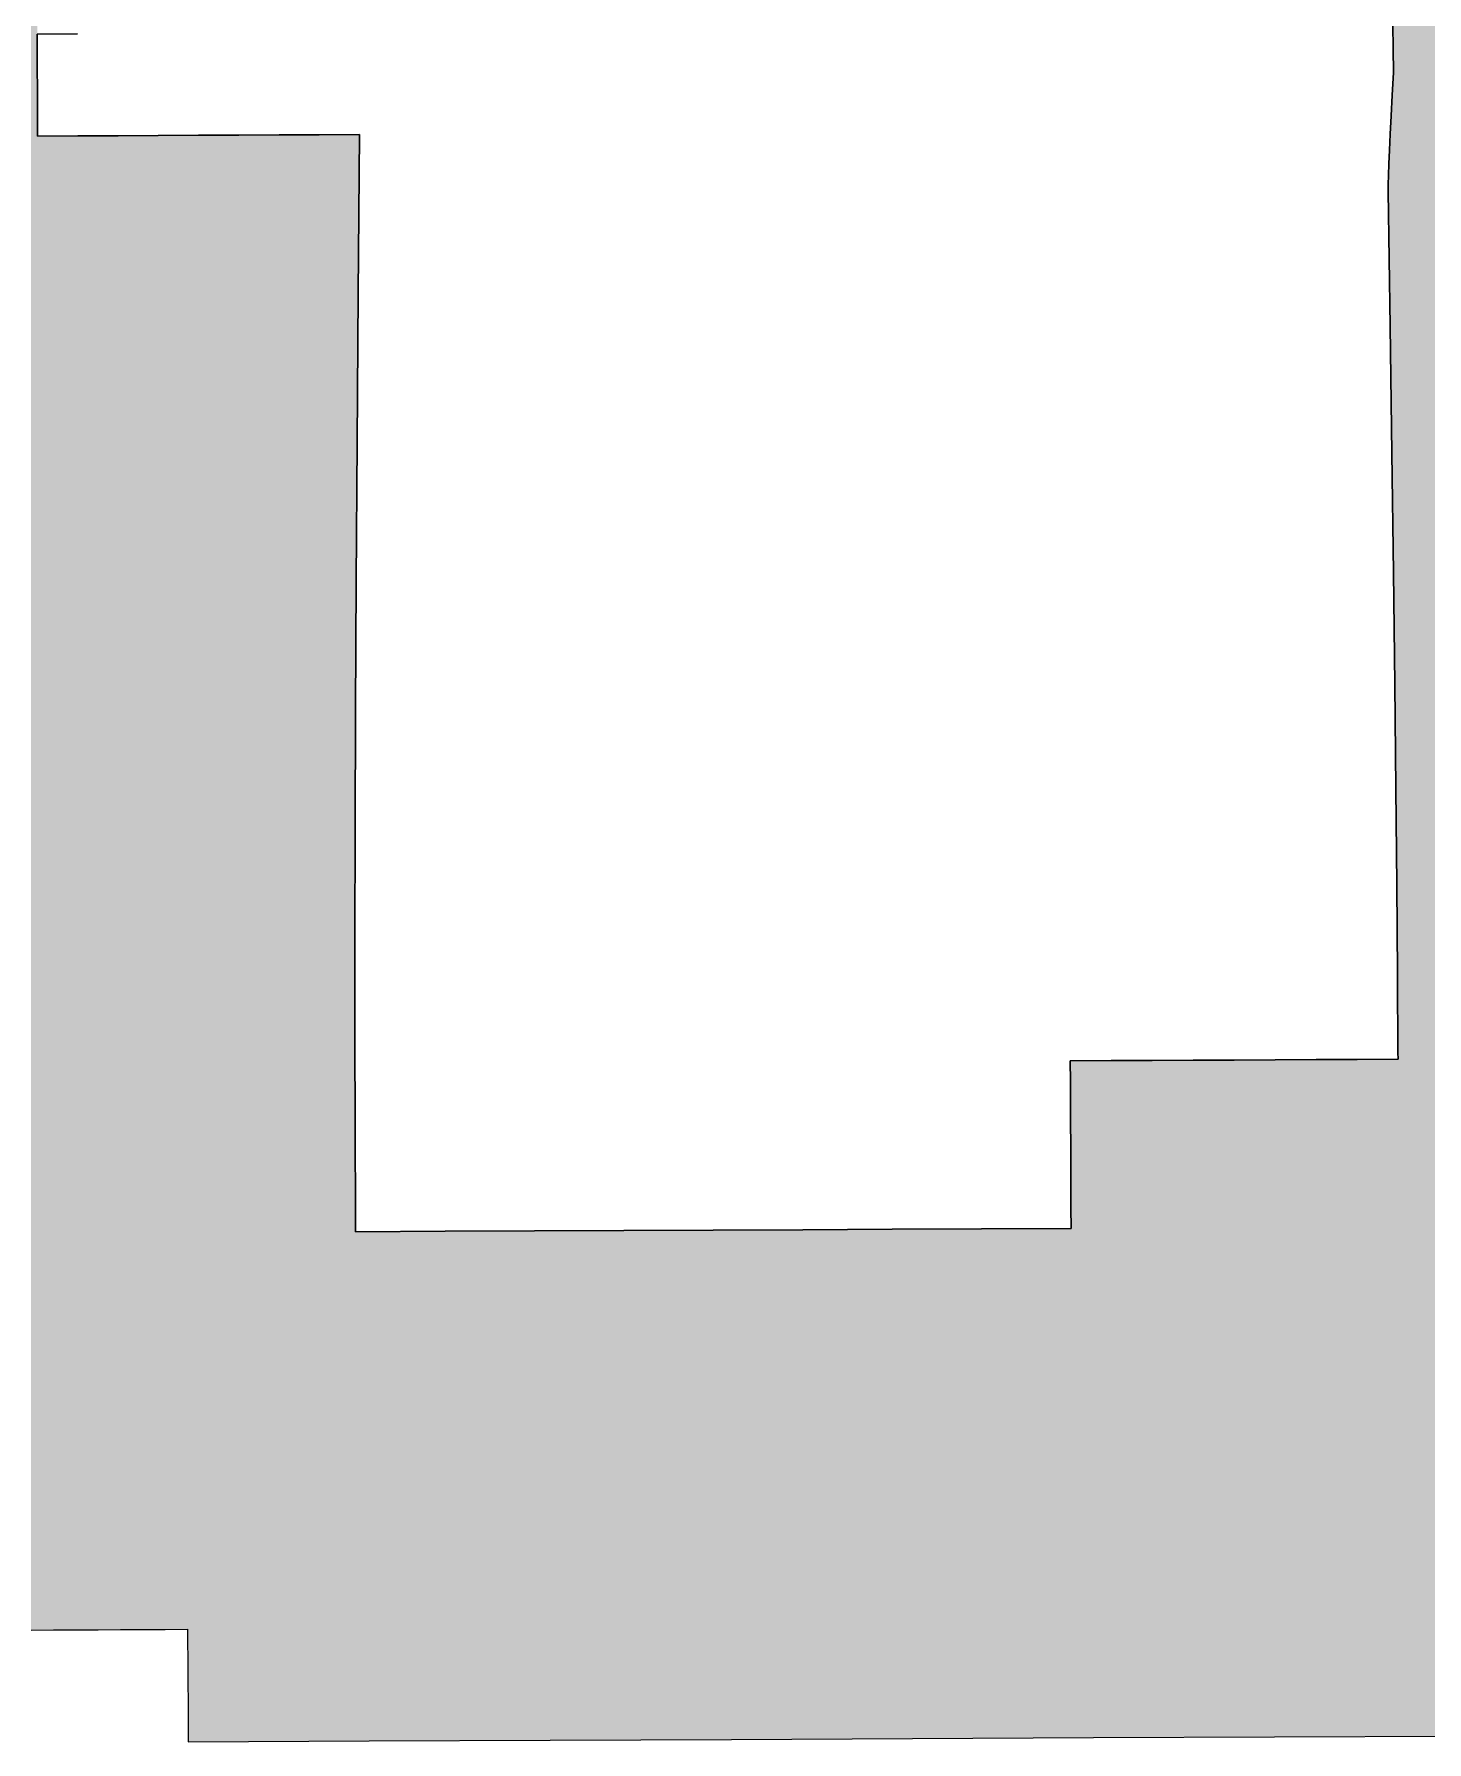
# Model space of a CAD drawing. Extents: x 4.5 to 35.8, y -15.7 to -10.4.
# Drawn here: x 25.971 to 28.367, y -15.651 to -12.713 of the extents above; entities that cross this region are included whole.
import ezdxf

# ---------------------------------------------------------------- set-up
doc = ezdxf.new("R2010")
doc.units = 0
doc.layers.add('LAYER_1', color=7, linetype='CONTINUOUS')

# ---------------------------------------------------------------- blocks, each defined once
blk = doc.blocks.new('*U6')
at = {"layer": 'LAYER_1', "color": 7}
for points in [[(28.308, -12.6332), (28.308, -10.4926), (28.3101, -12.7751)], [(28.3101, -12.7751), (28.308, -10.4926), (28.3101, -10.493)], [(28.3101, -12.7751), (28.3101, -10.493), (28.3102, -12.7793)], [(28.3102, -12.7793), (28.3101, -10.493), (28.3102, -10.493)], [(28.3102, -13.6449), (28.3102, -10.493), (28.3125, -13.8318)], [(28.3125, -13.8318), (28.3102, -10.493), (28.3125, -10.4935)], [(28.3125, -13.8318), (28.3125, -10.4935), (28.3144, -14.011)], [(28.3144, -14.011), (28.3125, -10.4935), (28.3144, -10.4939)], [(28.3144, -14.011), (28.3144, -10.4939), (28.3159, -14.177)], [(28.3159, -14.177), (28.3144, -10.4939), (28.3159, -10.4941)], [(28.3159, -14.177), (28.3159, -10.4941), (28.3171, -14.3299)], [(28.3171, -14.3299), (28.3159, -10.4941), (28.3171, -10.4944)], [(28.3171, -14.3299), (28.3171, -10.4944), (28.3178, -14.4698)], [(28.3178, -14.4698), (28.3171, -10.4944), (28.3178, -10.4945)], [(28.3178, -14.4698), (28.3178, -10.4945), (28.3178, -14.4707)], [(28.3178, -14.4707), (28.3178, -10.4945), (28.3178, -10.4945)], [(28.3178, -14.4707), (28.3178, -10.4945), (28.3179, -14.4716)], [(28.3179, -14.4716), (28.3178, -10.4945), (28.3179, -10.4945)], [(28.3179, -14.4716), (28.3179, -10.4945), (28.318, -14.4725)], [(28.318, -14.4725), (28.3179, -10.4945), (28.318, -10.4945)], [(28.318, -14.4725), (28.318, -10.4945), (28.318, -14.4734)], [(28.318, -14.4734), (28.318, -10.4945), (28.318, -10.4945)], [(28.318, -14.4734), (28.318, -10.4945), (28.318, -14.4744)], [(28.318, -14.4744), (28.318, -10.4945), (28.318, -10.4946)], [(28.318, -14.4744), (28.318, -10.4946), (28.3181, -14.4753)], [(28.3181, -14.4753), (28.318, -10.4946), (28.3181, -10.4946)], [(28.3181, -14.4753), (28.3181, -10.4946), (28.3181, -14.4762)], [(28.3181, -14.4762), (28.3181, -10.4946), (28.3181, -10.4946)], [(28.3181, -14.4762), (28.3181, -10.4946), (28.3182, -14.4771)], [(28.3182, -14.4771), (28.3181, -10.4946), (28.3182, -10.4946)], [(28.3182, -15.6419), (28.3182, -10.4946), (28.4168, -15.6414)], [(28.4168, -15.6414), (28.3182, -10.4946), (28.4168, -10.5137)], [(25.9766, -15.459), (25.9662, -10.6662), (25.9766, -10.6619)], [(25.9766, -12.7133), (25.9766, -10.6619), (25.9767, -12.7133)], [(25.9662, -15.459), (25.9662, -10.6662), (25.9766, -15.459)], [(25.9766, -15.459), (25.9766, -12.7133), (25.9767, -15.459)], [(25.9767, -15.459), (25.9766, -12.7133), (25.9767, -12.7352)], [(25.9767, -15.459), (25.9767, -12.7352), (25.9768, -15.459)], [(25.9768, -15.459), (25.9767, -12.7352), (25.9768, -12.7571)], [(25.9768, -15.459), (25.9768, -12.7571), (25.9768, -15.459)], [(25.9768, -15.459), (25.9768, -12.7571), (25.9768, -12.779)], [(25.9768, -15.459), (25.9768, -12.779), (25.9769, -15.459)], [(25.9769, -15.459), (25.9768, -12.779), (25.9769, -12.801)], [(28.3101, -13.6396), (28.308, -12.8185), (28.3101, -12.7804)], [(28.3102, -13.6449), (28.3101, -12.7804), (28.3102, -12.7793)], [(28.3101, -13.6396), (28.3101, -12.7804), (28.3102, -13.6449)], [(25.9769, -15.459), (25.9769, -12.801), (25.977, -15.459)], [(25.977, -15.459), (25.9769, -12.801), (25.977, -12.8229)], [(25.977, -15.459), (25.977, -12.8229), (25.9771, -15.459)], [(25.9771, -15.459), (25.977, -12.8229), (25.9771, -12.8448)], [(28.3074, -13.4341), (28.3064, -12.847), (28.3074, -12.8281)], [(28.308, -13.4736), (28.3074, -12.8281), (28.308, -12.8185)], [(28.3074, -13.4341), (28.3074, -12.8281), (28.308, -13.4736)], [(28.308, -13.4736), (28.308, -12.8185), (28.3101, -13.6396)], [(25.9771, -15.459), (25.9771, -12.8448), (25.9772, -15.459)], [(25.9772, -15.459), (25.9771, -12.8448), (25.9772, -12.8667)], [(25.9772, -15.459), (25.9772, -12.8667), (25.9772, -15.459)], [(25.9772, -15.459), (25.9772, -12.8667), (25.9772, -12.8886)], [(28.3061, -13.3363), (28.3045, -12.8852), (28.3061, -12.8538)], [(28.3064, -13.3623), (28.3061, -12.8538), (28.3064, -12.847)], [(28.3061, -13.3363), (28.3061, -12.8538), (28.3064, -13.3623)], [(28.3064, -13.3623), (28.3064, -12.847), (28.3074, -13.4341)], [(26.0047, -15.4588), (25.9772, -12.8886), (26.0047, -12.8885)], [(25.9772, -15.459), (25.9772, -12.8886), (26.0047, -15.4588)], [(26.0431, -15.4586), (26.0047, -12.8885), (26.0431, -12.8883)], [(26.0047, -15.4588), (26.0047, -12.8885), (26.0431, -15.4586)], [(26.0431, -15.4586), (26.0431, -12.8883), (26.0458, -15.4586)], [(26.0458, -15.4586), (26.0431, -12.8883), (26.0458, -12.8883)], [(26.0458, -15.4586), (26.0458, -12.8883), (26.0465, -15.4586)], [(26.0465, -15.4586), (26.0458, -12.8883), (26.0465, -12.8883)], [(26.0816, -15.4585), (26.0465, -12.8883), (26.0816, -12.8881)], [(26.0465, -15.4586), (26.0465, -12.8883), (26.0816, -15.4585)], [(26.1151, -15.4583), (26.0816, -12.8881), (26.1151, -12.888)], [(26.0816, -15.4585), (26.0816, -12.8881), (26.1151, -15.4583)], [(26.1151, -15.4583), (26.1151, -12.888), (26.1158, -15.4583)], [(26.1158, -15.4583), (26.1151, -12.888), (26.1158, -12.888)], [(26.1158, -15.4583), (26.1158, -12.888), (26.12, -15.4583)], [(26.12, -15.4583), (26.1158, -12.888), (26.12, -12.888)], [(26.1305, -15.4582), (26.12, -12.888), (26.1305, -12.8879)], [(26.12, -15.4583), (26.12, -12.888), (26.1305, -15.4582)], [(26.1585, -15.4581), (26.1305, -12.8879), (26.1585, -12.8878)], [(26.1305, -15.4582), (26.1305, -12.8879), (26.1585, -15.4581)], [(26.1843, -15.458), (26.1585, -12.8878), (26.1843, -12.8877)], [(26.1585, -15.4581), (26.1585, -12.8878), (26.1843, -15.458)], [(26.1843, -15.458), (26.1843, -12.8877), (26.185, -15.458)], [(26.185, -15.458), (26.1843, -12.8877), (26.185, -12.8877)], [(26.1969, -15.4579), (26.185, -12.8877), (26.1969, -12.8876)], [(26.185, -15.458), (26.185, -12.8877), (26.1969, -15.4579)], [(26.2354, -15.4578), (26.1969, -12.8876), (26.2354, -12.8874)], [(26.1969, -15.4579), (26.1969, -12.8876), (26.2354, -15.4578)], [(26.2354, -15.4578), (26.2354, -12.8874), (26.2355, -15.482)], [(26.2355, -15.482), (26.2354, -12.8874), (26.2355, -12.8874)], [(26.2355, -15.482), (26.2355, -12.8874), (26.2357, -15.5062)], [(26.2357, -15.5062), (26.2355, -12.8874), (26.2357, -12.8874)], [(26.2357, -15.5062), (26.2357, -12.8874), (26.2358, -15.5304)], [(26.2358, -15.5304), (26.2357, -12.8874), (26.2358, -12.8874)], [(26.2358, -15.5304), (26.2358, -12.8874), (26.2359, -15.5546)], [(26.2359, -15.5546), (26.2358, -12.8874), (26.2359, -12.8874)], [(26.2359, -15.5546), (26.2359, -12.8874), (26.2361, -15.5788)], [(26.2361, -15.5788), (26.2359, -12.8874), (26.2361, -12.8874)], [(26.2361, -15.5788), (26.2361, -12.8874), (26.2362, -15.603)], [(26.2362, -15.603), (26.2361, -12.8874), (26.2362, -12.8874)], [(26.2362, -15.603), (26.2362, -12.8874), (26.2363, -15.6272)], [(26.2363, -15.6272), (26.2362, -12.8874), (26.2363, -12.8874)], [(26.2363, -15.6272), (26.2363, -12.8874), (26.2365, -15.6514)], [(26.2365, -15.6514), (26.2363, -12.8874), (26.2365, -12.8874)], [(26.2536, -15.6513), (26.2365, -12.8874), (26.2536, -12.8873)], [(26.2365, -15.6514), (26.2365, -12.8874), (26.2536, -15.6513)], [(26.2536, -15.6513), (26.2536, -12.8873), (26.2543, -15.6513)], [(26.2543, -15.6513), (26.2536, -12.8873), (26.2543, -12.8873)], [(26.3229, -15.651), (26.2543, -12.8873), (26.3229, -12.887)], [(26.2543, -15.6513), (26.2543, -12.8873), (26.3229, -15.651)], [(26.3229, -15.651), (26.3229, -12.887), (26.3235, -15.651)], [(26.3235, -15.651), (26.3229, -12.887), (26.3235, -12.887)], [(26.3435, -15.6509), (26.3235, -12.887), (26.3435, -12.8869)], [(26.3235, -15.651), (26.3235, -12.887), (26.3435, -15.6509)], [(26.3921, -15.6507), (26.3435, -12.8869), (26.3921, -12.8867)], [(26.3435, -15.6509), (26.3435, -12.8869), (26.3921, -15.6507)], [(26.3921, -15.6507), (26.3921, -12.8867), (26.3927, -15.6507)], [(26.3927, -15.6507), (26.3921, -12.8867), (26.3927, -12.8867)], [(26.4613, -15.6504), (26.3927, -12.8867), (26.4613, -12.8864)], [(26.3927, -15.6507), (26.3927, -12.8867), (26.4613, -15.6504)], [(26.4613, -15.6504), (26.4613, -12.8864), (26.462, -15.6503)], [(26.462, -15.6503), (26.4613, -12.8864), (26.462, -12.8864)], [(26.5232, -15.6501), (26.462, -12.8864), (26.5232, -12.8861)], [(26.462, -15.6503), (26.462, -12.8864), (26.5232, -15.6501)], [(26.5232, -14.2683), (26.5232, -12.8861), (26.5233, -14.2449)], [(26.5233, -14.2449), (26.5232, -12.8861), (26.5233, -12.8861)], [(26.5233, -14.2449), (26.5233, -12.8861), (26.5236, -14.081)], [(26.5236, -14.081), (26.5233, -12.8861), (26.5236, -12.8861)], [(26.5236, -14.081), (26.5236, -12.8861), (26.5237, -14.0509)], [(26.5237, -14.0509), (26.5236, -12.8861), (26.5237, -12.8861)], [(26.5237, -14.0509), (26.5237, -12.8861), (26.5238, -14.0208)], [(26.5238, -14.0208), (26.5237, -12.8861), (26.5238, -12.8861)], [(26.5238, -14.0208), (26.5238, -12.8861), (26.5239, -13.9968)], [(26.5239, -13.9968), (26.5238, -12.8861), (26.5239, -12.8861)], [(26.5239, -13.9968), (26.5239, -12.8861), (26.5239, -13.9727)], [(26.5239, -13.9727), (26.5239, -12.8861), (26.5239, -12.8861)], [(26.5239, -13.9727), (26.5239, -12.8861), (26.524, -13.9426)], [(26.524, -13.9426), (26.5239, -12.8861), (26.524, -12.8861)], [(26.524, -13.9426), (26.524, -12.8861), (26.5241, -13.9186)], [(26.5241, -13.9186), (26.524, -12.8861), (26.5241, -12.8861)], [(26.5241, -13.9186), (26.5241, -12.8861), (26.5242, -13.8885)], [(26.5242, -13.8885), (26.5241, -12.8861), (26.5242, -12.8861)], [(26.5242, -13.8885), (26.5242, -12.8861), (26.5243, -13.8765)], [(26.5243, -13.8765), (26.5242, -12.8861), (26.5243, -12.8861)], [(26.5243, -13.8765), (26.5243, -12.8861), (26.5243, -13.8679)], [(26.5243, -13.8679), (26.5243, -12.8861), (26.5243, -12.8861)], [(26.5243, -13.8679), (26.5243, -12.8861), (26.5244, -13.8509)], [(26.5244, -13.8509), (26.5243, -12.8861), (26.5244, -12.8861)], [(26.5244, -13.8509), (26.5244, -12.8861), (26.5254, -13.6547)], [(26.5254, -13.6547), (26.5244, -12.8861), (26.5254, -12.8861)], [(26.5254, -13.6547), (26.5254, -12.8861), (26.527, -13.4157)], [(26.527, -13.4157), (26.5254, -12.8861), (26.527, -12.8861)], [(26.5282, -13.2449), (26.527, -12.8861), (26.5282, -12.886)], [(26.527, -13.4157), (26.527, -12.8861), (26.5282, -13.2449)], [(26.5282, -13.2449), (26.5282, -12.886), (26.5285, -13.2107)], [(26.5285, -13.2107), (26.5282, -12.886), (26.5285, -12.886)], [(26.5285, -13.2107), (26.5285, -12.886), (26.5288, -13.1765)], [(26.5288, -13.1765), (26.5285, -12.886), (26.5288, -12.886)], [(26.5288, -13.1765), (26.5288, -12.886), (26.5289, -13.1595)], [(26.5289, -13.1595), (26.5288, -12.886), (26.5289, -12.886)], [(26.5289, -13.1595), (26.5289, -12.886), (26.529, -13.1446)], [(26.529, -13.1446), (26.5289, -12.886), (26.529, -12.886)], [(26.529, -13.1446), (26.529, -12.886), (26.5293, -13.1147)], [(26.5293, -13.1147), (26.529, -12.886), (26.5293, -12.886)], [(26.5293, -13.1147), (26.5293, -12.886), (26.5295, -13.0874)], [(26.5295, -13.0874), (26.5293, -12.886), (26.5295, -12.886)], [(26.5295, -13.0874), (26.5295, -12.886), (26.5295, -13.0849)], [(26.5295, -13.0849), (26.5295, -12.886), (26.5295, -12.886)], [(26.5295, -13.0849), (26.5295, -12.886), (26.5297, -13.0625)], [(26.5297, -13.0625), (26.5295, -12.886), (26.5297, -12.886)], [(26.5297, -13.0625), (26.5297, -12.886), (26.5298, -13.0526)], [(26.5298, -13.0526), (26.5297, -12.886), (26.5298, -12.886)], [(26.5298, -13.0526), (26.5298, -12.886), (26.5301, -13.0228)], [(26.5301, -13.0228), (26.5298, -12.886), (26.5301, -12.886)], [(26.5301, -13.0228), (26.5301, -12.886), (26.5303, -12.9929)], [(26.5303, -12.9929), (26.5301, -12.886), (26.5303, -12.886)], [(26.5303, -12.9929), (26.5303, -12.886), (26.5306, -12.9631)], [(26.5306, -12.9631), (26.5303, -12.886), (26.5306, -12.886)], [(26.5306, -12.9631), (26.5306, -12.886), (26.5308, -12.9407)], [(26.5308, -12.9407), (26.5306, -12.886), (26.5308, -12.886)], [(26.5308, -12.9407), (26.5308, -12.886), (26.531, -12.9183)], [(26.531, -12.9183), (26.5308, -12.886), (26.531, -12.886)], [(26.531, -12.9183), (26.531, -12.886), (26.5313, -12.886)], [(28.3044, -13.2156), (28.3032, -12.9127), (28.3044, -12.8875)], [(28.3045, -13.2232), (28.3044, -12.8875), (28.3045, -12.8852)], [(28.3044, -13.2156), (28.3044, -12.8875), (28.3045, -13.2232)], [(28.3045, -13.2232), (28.3045, -12.8852), (28.3061, -13.3363)], [(28.3032, -13.1359), (28.3022, -12.9363), (28.3032, -12.9127)], [(28.3032, -13.1359), (28.3032, -12.9127), (28.3044, -13.2156)], [(28.3015, -13.0229), (28.3011, -12.9719), (28.3015, -12.956)], [(28.3022, -13.0693), (28.3015, -12.956), (28.3022, -12.9363)], [(28.3015, -13.0229), (28.3015, -12.956), (28.3022, -13.0693)], [(28.3022, -13.0693), (28.3022, -12.9363), (28.3032, -13.1359)], [(28.3011, -12.994), (28.3009, -12.9838), (28.3011, -12.9719)], [(28.3011, -12.994), (28.3011, -12.9719), (28.3015, -13.0229)], [(26.5232, -15.6501), (26.5232, -14.2683), (26.5233, -15.6501)], [(26.5233, -15.6501), (26.5232, -14.2683), (26.5233, -14.4384)], [(26.5233, -15.6501), (26.5233, -14.4384), (26.5236, -15.6501)], [(26.5236, -15.6501), (26.5233, -14.4384), (26.5236, -14.5511)], [(27.7542, -14.5157), (27.7541, -14.4796), (27.7542, -14.4796)], [(27.7542, -14.5157), (27.7542, -14.4796), (27.7544, -14.5517)], [(27.7544, -14.5517), (27.7542, -14.4796), (27.7544, -14.4796)], [(27.7544, -14.5517), (27.7544, -14.4796), (27.7546, -14.5878)], [(27.7546, -14.5878), (27.7544, -14.4796), (27.7546, -14.4796)], [(27.7546, -14.5878), (27.7546, -14.4796), (27.7547, -14.6239)], [(27.7547, -14.6239), (27.7546, -14.4796), (27.7547, -14.4796)], [(27.7547, -14.6239), (27.7547, -14.4796), (27.7548, -14.66)], [(27.7548, -14.66), (27.7547, -14.4796), (27.7548, -14.4796)], [(27.7548, -14.66), (27.7548, -14.4796), (27.755, -14.696)], [(27.755, -14.696), (27.7548, -14.4796), (27.755, -14.4796)], [(27.755, -14.696), (27.755, -14.4796), (27.7551, -14.7321)], [(27.7551, -14.7321), (27.755, -14.4796), (27.7551, -14.4796)], [(27.7551, -14.7321), (27.7551, -14.4796), (27.7553, -14.7682)], [(27.7553, -14.7682), (27.7551, -14.4796), (27.7553, -14.4796)], [(27.7939, -15.6442), (27.7553, -14.4796), (27.7939, -14.4794)], [(27.7553, -15.6444), (27.7553, -14.4796), (27.7939, -15.6442)], [(27.7939, -15.6442), (27.7939, -14.4794), (27.7951, -15.6442)], [(27.7951, -15.6442), (27.7939, -14.4794), (27.7951, -14.4794)], [(27.7951, -15.6442), (27.7951, -14.4794), (27.8021, -15.6442)], [(27.8021, -15.6442), (27.7951, -14.4794), (27.8021, -14.4794)], [(27.8246, -15.6441), (27.8021, -14.4794), (27.8246, -14.4793)], [(27.8021, -15.6442), (27.8021, -14.4794), (27.8246, -15.6441)], [(27.8869, -15.6438), (27.8246, -14.4793), (27.8869, -14.479)], [(27.8246, -15.6441), (27.8246, -14.4793), (27.8869, -15.6438)], [(27.8869, -15.6438), (27.8869, -14.479), (27.8951, -15.6438)], [(27.8951, -15.6438), (27.8869, -14.479), (27.8951, -14.479)], [(27.9626, -15.6435), (27.8951, -14.479), (27.9626, -14.4787)], [(27.8951, -15.6438), (27.8951, -14.479), (27.9626, -15.6435)], [(27.9626, -15.6435), (27.9626, -14.4787), (27.9656, -15.6435)], [(27.9656, -15.6435), (27.9626, -14.4787), (27.9656, -14.4787)], [(28.0291, -15.6432), (27.9656, -14.4787), (28.0291, -14.4784)], [(27.9656, -15.6435), (27.9656, -14.4787), (28.0291, -15.6432)], [(28.0291, -15.6432), (28.0291, -14.4784), (28.0361, -15.6431)], [(28.0361, -15.6431), (28.0291, -14.4784), (28.0361, -14.4784)], [(28.0867, -15.6429), (28.0361, -14.4784), (28.0867, -14.4781)], [(28.0361, -15.6431), (28.0361, -14.4784), (28.0867, -15.6429)], [(28.1053, -15.6428), (28.0867, -14.4781), (28.1053, -14.478)], [(28.0867, -15.6429), (28.0867, -14.4781), (28.1053, -15.6428)], [(28.1053, -15.6428), (28.1053, -14.478), (28.1066, -15.6428)], [(28.1066, -15.6428), (28.1053, -14.478), (28.1066, -14.478)], [(28.1351, -15.6427), (28.1066, -14.478), (28.1351, -14.4779)], [(28.1066, -15.6428), (28.1066, -14.478), (28.1351, -15.6427)], [(28.1351, -15.6427), (28.1351, -14.4779), (28.1395, -15.6427)], [(28.1395, -15.6427), (28.1351, -14.4779), (28.1395, -14.4779)], [(28.1751, -15.6425), (28.1395, -14.4779), (28.1751, -14.4777)], [(28.1395, -15.6427), (28.1395, -14.4779), (28.1751, -15.6425)], [(28.1751, -15.6425), (28.1751, -14.4777), (28.1772, -15.6425)], [(28.1772, -15.6425), (28.1751, -14.4777), (28.1772, -14.4777)], [(28.21, -15.6423), (28.1772, -14.4777), (28.21, -14.4776)], [(28.1772, -15.6425), (28.1772, -14.4777), (28.21, -15.6423)], [(28.2396, -15.6422), (28.21, -14.4776), (28.2396, -14.4774)], [(28.21, -15.6423), (28.21, -14.4776), (28.2396, -15.6422)], [(28.2396, -15.6422), (28.2396, -14.4774), (28.2477, -15.6422)], [(28.2477, -15.6422), (28.2396, -14.4774), (28.2477, -14.4774)], [(28.2641, -15.6421), (28.2477, -14.4774), (28.2641, -14.4773)], [(28.2477, -15.6422), (28.2477, -14.4774), (28.2641, -15.6421)], [(28.2834, -15.642), (28.2641, -14.4773), (28.2834, -14.4772)], [(28.2641, -15.6421), (28.2641, -14.4773), (28.2834, -15.642)], [(28.2834, -15.642), (28.2834, -14.4772), (28.2975, -15.6419)], [(28.2975, -15.6419), (28.2834, -14.4772), (28.2975, -14.4772)], [(28.2975, -15.6419), (28.2975, -14.4772), (28.3009, -15.6419)], [(28.3009, -15.6419), (28.2975, -14.4772), (28.3009, -14.4772)], [(28.3009, -15.6419), (28.3009, -14.4772), (28.3011, -15.6419)], [(28.3011, -15.6419), (28.3009, -14.4772), (28.3011, -14.4772)], [(28.3011, -15.6419), (28.3011, -14.4772), (28.3015, -15.6419)], [(28.3015, -15.6419), (28.3011, -14.4772), (28.3015, -14.4772)], [(28.3015, -15.6419), (28.3015, -14.4772), (28.3022, -15.6419)], [(28.3022, -15.6419), (28.3015, -14.4772), (28.3022, -14.4772)], [(28.3022, -15.6419), (28.3022, -14.4772), (28.3032, -15.6419)], [(28.3032, -15.6419), (28.3022, -14.4772), (28.3032, -14.4772)], [(28.3032, -15.6419), (28.3032, -14.4772), (28.3044, -15.6419)], [(28.3044, -15.6419), (28.3032, -14.4772), (28.3044, -14.4772)], [(28.3044, -15.6419), (28.3044, -14.4772), (28.3045, -15.6419)], [(28.3045, -15.6419), (28.3044, -14.4772), (28.3045, -14.4772)], [(28.3061, -15.6419), (28.3045, -14.4772), (28.3061, -14.4771)], [(28.3045, -15.6419), (28.3045, -14.4772), (28.3061, -15.6419)], [(28.3061, -15.6419), (28.3061, -14.4771), (28.3064, -15.6419)], [(28.3064, -15.6419), (28.3061, -14.4771), (28.3064, -14.4771)], [(28.3064, -15.6419), (28.3064, -14.4771), (28.3074, -15.6419)], [(28.3074, -15.6419), (28.3064, -14.4771), (28.3074, -14.4771)], [(28.3074, -15.6419), (28.3074, -14.4771), (28.308, -15.6419)], [(28.308, -15.6419), (28.3074, -14.4771), (28.308, -14.4771)], [(28.308, -15.6419), (28.308, -14.4771), (28.3101, -15.6419)], [(28.3101, -15.6419), (28.308, -14.4771), (28.3101, -14.4771)], [(28.3101, -15.6419), (28.3101, -14.4771), (28.3102, -15.6419)], [(28.3102, -15.6419), (28.3101, -14.4771), (28.3102, -14.4771)], [(28.3102, -15.6419), (28.3102, -14.4771), (28.3125, -15.6419)], [(28.3125, -15.6419), (28.3102, -14.4771), (28.3125, -14.4771)], [(28.3125, -15.6419), (28.3125, -14.4771), (28.3144, -15.6419)], [(28.3144, -15.6419), (28.3125, -14.4771), (28.3144, -14.4771)], [(28.3144, -15.6419), (28.3144, -14.4771), (28.3159, -15.6419)], [(28.3159, -15.6419), (28.3144, -14.4771), (28.3159, -14.4771)], [(28.3159, -15.6419), (28.3159, -14.4771), (28.3171, -15.6419)], [(28.3171, -15.6419), (28.3159, -14.4771), (28.3171, -14.4771)], [(28.3171, -15.6419), (28.3171, -14.4771), (28.3178, -15.6419)], [(28.3178, -15.6419), (28.3171, -14.4771), (28.3178, -14.4771)], [(28.3178, -15.6419), (28.3178, -14.4771), (28.3178, -15.6419)], [(28.3178, -15.6419), (28.3178, -14.4771), (28.3178, -14.4771)], [(28.3178, -15.6419), (28.3178, -14.4771), (28.3179, -15.6419)], [(28.3179, -15.6419), (28.3178, -14.4771), (28.3179, -14.4771)], [(28.3179, -15.6419), (28.3179, -14.4771), (28.318, -15.6419)], [(28.318, -15.6419), (28.3179, -14.4771), (28.318, -14.4771)], [(28.318, -15.6419), (28.318, -14.4771), (28.318, -15.6419)], [(28.318, -15.6419), (28.318, -14.4771), (28.318, -14.4771)], [(28.318, -15.6419), (28.318, -14.4771), (28.318, -15.6419)], [(28.318, -15.6419), (28.318, -14.4771), (28.318, -14.4771)], [(28.318, -15.6419), (28.318, -14.4771), (28.3181, -15.6419)], [(28.3181, -15.6419), (28.318, -14.4771), (28.3181, -14.4771)], [(28.3181, -15.6419), (28.3181, -14.4771), (28.3181, -15.6419)], [(28.3181, -15.6419), (28.3181, -14.4771), (28.3181, -14.4771)], [(28.3181, -15.6419), (28.3181, -14.4771), (28.3182, -15.6419)], [(28.3182, -15.6419), (28.3181, -14.4771), (28.3182, -14.4771)], [(26.5236, -15.6501), (26.5236, -14.5511), (26.5237, -15.6501)], [(26.5237, -15.6501), (26.5236, -14.5511), (26.5237, -14.5913)], [(26.5237, -15.6501), (26.5237, -14.5913), (26.5238, -15.6501)], [(26.5238, -15.6501), (26.5237, -14.5913), (26.5238, -14.6141)], [(26.5238, -15.6501), (26.5238, -14.6141), (26.5239, -15.6501)], [(26.5239, -15.6501), (26.5238, -14.6141), (26.5239, -14.6369)], [(26.5239, -15.6501), (26.5239, -14.6369), (26.5239, -15.6501)], [(26.5239, -15.6501), (26.5239, -14.6369), (26.5239, -14.6597)], [(26.5239, -15.6501), (26.5239, -14.6597), (26.524, -15.6501)], [(26.524, -15.6501), (26.5239, -14.6597), (26.524, -14.6825)], [(26.524, -15.6501), (26.524, -14.6825), (26.5241, -15.6501)], [(26.5241, -15.6501), (26.524, -14.6825), (26.5241, -14.7053)], [(26.5241, -15.6501), (26.5241, -14.7053), (26.5242, -15.6501)], [(26.5242, -15.6501), (26.5241, -14.7053), (26.5242, -14.7281)], [(26.5242, -15.6501), (26.5242, -14.7281), (26.5243, -15.6501)], [(26.5243, -15.6501), (26.5242, -14.7281), (26.5243, -14.7395)], [(26.5243, -15.6501), (26.5243, -14.7395), (26.5243, -15.6501)], [(26.5243, -15.6501), (26.5243, -14.7395), (26.5243, -14.7509)], [(26.5243, -15.6501), (26.5243, -14.7509), (26.5244, -15.6501)], [(26.5244, -15.6501), (26.5243, -14.7509), (26.5244, -14.7737)], [(26.5244, -15.6501), (26.5244, -14.7737), (26.5254, -15.6501)], [(26.5254, -15.6501), (26.5244, -14.7737), (26.5254, -14.7737)], [(26.5254, -15.6501), (26.5254, -14.7737), (26.527, -15.65)], [(26.527, -15.65), (26.5254, -14.7737), (26.527, -14.7737)], [(26.527, -15.65), (26.527, -14.7737), (26.5282, -15.65)], [(26.5282, -15.65), (26.527, -14.7737), (26.5282, -14.7737)], [(26.5282, -15.65), (26.5282, -14.7737), (26.5285, -15.65)], [(26.5285, -15.65), (26.5282, -14.7737), (26.5285, -14.7737)], [(26.5285, -15.65), (26.5285, -14.7737), (26.5288, -15.65)], [(26.5288, -15.65), (26.5285, -14.7737), (26.5288, -14.7737)], [(26.5288, -15.65), (26.5288, -14.7737), (26.5289, -15.65)], [(26.5289, -15.65), (26.5288, -14.7737), (26.5289, -14.7737)], [(26.5289, -15.65), (26.5289, -14.7737), (26.529, -15.65)], [(26.529, -15.65), (26.5289, -14.7737), (26.529, -14.7737)], [(26.529, -15.65), (26.529, -14.7737), (26.5293, -15.65)], [(26.5293, -15.65), (26.529, -14.7737), (26.5293, -14.7737)], [(26.5293, -15.65), (26.5293, -14.7737), (26.5295, -15.65)], [(26.5295, -15.65), (26.5293, -14.7737), (26.5295, -14.7737)], [(26.5295, -15.65), (26.5295, -14.7737), (26.5295, -15.65)], [(26.5295, -15.65), (26.5295, -14.7737), (26.5295, -14.7737)], [(26.5295, -15.65), (26.5295, -14.7737), (26.5297, -15.65)], [(26.5297, -15.65), (26.5295, -14.7737), (26.5297, -14.7737)], [(26.5297, -15.65), (26.5297, -14.7737), (26.5298, -15.65)], [(26.5298, -15.65), (26.5297, -14.7737), (26.5298, -14.7737)], [(26.5298, -15.65), (26.5298, -14.7737), (26.5301, -15.65)], [(26.5301, -15.65), (26.5298, -14.7737), (26.5301, -14.7737)], [(26.5301, -15.65), (26.5301, -14.7737), (26.5303, -15.65)], [(26.5303, -15.65), (26.5301, -14.7737), (26.5303, -14.7737)], [(26.5303, -15.65), (26.5303, -14.7737), (26.5306, -15.65)], [(26.5306, -15.65), (26.5303, -14.7737), (26.5306, -14.7737)], [(26.5306, -15.65), (26.5306, -14.7737), (26.5308, -15.65)], [(26.5308, -15.65), (26.5306, -14.7737), (26.5308, -14.7737)], [(26.5308, -15.65), (26.5308, -14.7737), (26.531, -15.65)], [(26.531, -15.65), (26.5308, -14.7737), (26.531, -14.7737)], [(26.531, -15.65), (26.531, -14.7737), (26.5313, -15.65)], [(26.5313, -15.65), (26.531, -14.7737), (26.5313, -14.7737)], [(26.5313, -15.65), (26.5313, -14.7737), (26.5321, -15.65)], [(26.5321, -15.65), (26.5313, -14.7737), (26.5321, -14.7737)], [(26.5321, -15.65), (26.5321, -14.7737), (26.5322, -15.65)], [(26.5322, -15.65), (26.5321, -14.7737), (26.5322, -14.7737)], [(26.5333, -15.65), (26.5322, -14.7737), (26.5333, -14.7736)], [(26.5322, -15.65), (26.5322, -14.7737), (26.5333, -15.65)], [(26.5333, -15.65), (26.5333, -14.7736), (26.5335, -15.65)], [(26.5335, -15.65), (26.5333, -14.7736), (26.5335, -14.7736)], [(26.5335, -15.65), (26.5335, -14.7736), (26.5346, -15.65)], [(26.5346, -15.65), (26.5335, -14.7736), (26.5346, -14.7736)], [(26.5346, -15.65), (26.5346, -14.7736), (26.5347, -15.65)], [(26.5347, -15.65), (26.5346, -14.7736), (26.5347, -14.7736)], [(26.5347, -15.65), (26.5347, -14.7736), (26.5359, -15.65)], [(26.5359, -15.65), (26.5347, -14.7736), (26.5359, -14.7736)], [(26.5359, -15.65), (26.5359, -14.7736), (26.5359, -15.65)], [(26.5359, -15.65), (26.5359, -14.7736), (26.5359, -14.7736)], [(26.5359, -15.65), (26.5359, -14.7736), (26.5371, -15.65)], [(26.5371, -15.65), (26.5359, -14.7736), (26.5371, -14.7736)], [(26.5371, -15.65), (26.5371, -14.7736), (26.5372, -15.65)], [(26.5372, -15.65), (26.5371, -14.7736), (26.5372, -14.7736)], [(26.5372, -15.65), (26.5372, -14.7736), (26.5384, -15.65)], [(26.5384, -15.65), (26.5372, -14.7736), (26.5384, -14.7736)], [(26.5384, -15.65), (26.5384, -14.7736), (26.5469, -15.65)], [(26.5469, -15.65), (26.5384, -14.7736), (26.5469, -14.7736)], [(26.5469, -15.65), (26.5469, -14.7736), (26.5479, -15.6499)], [(26.5479, -15.6499), (26.5469, -14.7736), (26.5479, -14.7736)], [(26.5574, -15.6499), (26.5479, -14.7736), (26.5574, -14.7735)], [(26.5479, -15.6499), (26.5479, -14.7736), (26.5574, -15.6499)], [(26.5574, -15.6499), (26.5574, -14.7735), (26.5689, -15.6499)], [(26.5689, -15.6499), (26.5574, -14.7735), (26.5689, -14.7735)], [(26.5786, -15.6498), (26.5689, -14.7735), (26.5786, -14.7734)], [(26.5689, -15.6499), (26.5689, -14.7735), (26.5786, -15.6498)], [(26.5786, -15.6498), (26.5786, -14.7734), (26.5811, -15.6498)], [(26.5811, -15.6498), (26.5786, -14.7734), (26.5811, -14.7734)], [(26.5811, -15.6498), (26.5811, -14.7734), (26.5943, -15.6497)], [(26.5943, -15.6497), (26.5811, -14.7734), (26.5943, -14.7734)], [(26.6083, -15.6497), (26.5943, -14.7734), (26.6083, -14.7733)], [(26.5943, -15.6497), (26.5943, -14.7734), (26.6083, -15.6497)], [(26.6231, -15.6496), (26.6083, -14.7733), (26.6231, -14.7732)], [(26.6083, -15.6497), (26.6083, -14.7733), (26.6231, -15.6496)], [(26.6627, -15.6494), (26.6231, -14.7732), (26.6627, -14.7731)], [(26.6231, -15.6496), (26.6231, -14.7732), (26.6627, -15.6494)], [(26.6783, -15.6494), (26.6627, -14.7731), (26.6783, -14.773)], [(26.6627, -15.6494), (26.6627, -14.7731), (26.6783, -15.6494)], [(26.7154, -15.6492), (26.6783, -14.773), (26.7154, -14.7728)], [(26.6783, -15.6494), (26.6783, -14.773), (26.7154, -15.6492)], [(26.7812, -15.6489), (26.7154, -14.7728), (26.7812, -14.7725)], [(26.7154, -15.6492), (26.7154, -14.7728), (26.7812, -15.6489)], [(26.8321, -15.6487), (26.7812, -14.7725), (26.8321, -14.7723)], [(26.7812, -15.6489), (26.7812, -14.7725), (26.8321, -15.6487)], [(26.8321, -15.6487), (26.8321, -14.7723), (26.8359, -15.6486)], [(26.8359, -15.6486), (26.8321, -14.7723), (26.8359, -14.7723)], [(26.8594, -15.6485), (26.8359, -14.7723), (26.8594, -14.7722)], [(26.8359, -15.6486), (26.8359, -14.7723), (26.8594, -15.6485)], [(26.8594, -15.6485), (26.8594, -14.7722), (26.8603, -15.6485)], [(26.8603, -15.6485), (26.8594, -14.7722), (26.8603, -14.7722)], [(26.9526, -15.6481), (26.8603, -14.7722), (26.9526, -14.7718)], [(26.8603, -15.6485), (26.8603, -14.7722), (26.9526, -15.6481)], [(26.986, -15.648), (26.9526, -14.7718), (26.986, -14.7716)], [(26.9526, -15.6481), (26.9526, -14.7718), (26.986, -15.648)], [(27.058, -15.6476), (26.986, -14.7716), (27.058, -14.7713)], [(26.986, -15.648), (26.986, -14.7716), (27.058, -15.6476)], [(27.1154, -15.6474), (27.058, -14.7713), (27.1154, -14.771)], [(27.058, -15.6476), (27.058, -14.7713), (27.1154, -15.6474)], [(27.1398, -15.6472), (27.1154, -14.771), (27.1398, -14.7709)], [(27.1154, -15.6474), (27.1154, -14.771), (27.1398, -15.6472)], [(27.1709, -15.6471), (27.1398, -14.7709), (27.1709, -14.7708)], [(27.1398, -15.6472), (27.1398, -14.7709), (27.1709, -15.6471)], [(27.1709, -15.6471), (27.1709, -14.7708), (27.1767, -15.6471)], [(27.1767, -15.6471), (27.1709, -14.7708), (27.1767, -14.7708)], [(27.2937, -15.6465), (27.1767, -14.7708), (27.2937, -14.7702)], [(27.1767, -15.6471), (27.1767, -14.7708), (27.2937, -15.6465)], [(27.2937, -15.6465), (27.2937, -14.7702), (27.3086, -15.6465)], [(27.3086, -15.6465), (27.2937, -14.7702), (27.3086, -14.7702)], [(27.3316, -15.6464), (27.3086, -14.7702), (27.3316, -14.7701)], [(27.3086, -15.6465), (27.3086, -14.7702), (27.3316, -15.6464)], [(27.3547, -15.6463), (27.3316, -14.7701), (27.3547, -14.77)], [(27.3316, -15.6464), (27.3316, -14.7701), (27.3547, -15.6463)], [(27.3778, -15.6461), (27.3547, -14.77), (27.3778, -14.7699)], [(27.3547, -15.6463), (27.3547, -14.77), (27.3778, -15.6461)], [(27.4009, -15.646), (27.3778, -14.7699), (27.4009, -14.7697)], [(27.3778, -15.6461), (27.3778, -14.7699), (27.4009, -15.646)], [(27.4009, -15.646), (27.4009, -14.7697), (27.4171, -15.646)], [(27.4171, -15.646), (27.4009, -14.7697), (27.4171, -14.7697)], [(27.424, -15.6459), (27.4171, -14.7697), (27.424, -14.7696)], [(27.4171, -15.646), (27.4171, -14.7697), (27.424, -15.6459)], [(27.447, -15.6458), (27.424, -14.7696), (27.447, -14.7695)], [(27.424, -15.6459), (27.424, -14.7696), (27.447, -15.6458)], [(27.447, -15.6458), (27.447, -14.7695), (27.4475, -15.6458)], [(27.4475, -15.6458), (27.447, -14.7695), (27.4475, -14.7695)], [(27.4701, -15.6457), (27.4475, -14.7695), (27.4701, -14.7694)], [(27.4475, -15.6458), (27.4475, -14.7695), (27.4701, -15.6457)], [(27.4701, -15.6457), (27.4701, -14.7694), (27.4824, -15.6457)], [(27.4824, -15.6457), (27.4701, -14.7694), (27.4824, -14.7694)], [(27.4932, -15.6456), (27.4824, -14.7694), (27.4932, -14.7693)], [(27.4824, -15.6457), (27.4824, -14.7694), (27.4932, -15.6456)], [(27.6014, -15.6451), (27.4932, -14.7693), (27.6014, -14.7688)], [(27.4932, -15.6456), (27.4932, -14.7693), (27.6014, -15.6451)], [(27.6014, -15.6451), (27.6014, -14.7688), (27.6053, -15.6451)], [(27.6053, -15.6451), (27.6014, -14.7688), (27.6053, -14.7688)], [(27.7083, -15.6446), (27.6053, -14.7688), (27.7083, -14.7684)], [(27.6053, -15.6451), (27.6053, -14.7688), (27.7083, -15.6446)], [(27.7541, -15.6444), (27.7083, -14.7684), (27.7541, -14.7682)], [(27.7083, -15.6446), (27.7083, -14.7684), (27.7541, -15.6444)], [(27.7541, -15.6444), (27.7541, -14.7682), (27.7542, -15.6444)], [(27.7542, -15.6444), (27.7541, -14.7682), (27.7542, -14.7682)], [(27.7542, -15.6444), (27.7542, -14.7682), (27.7544, -15.6444)], [(27.7544, -15.6444), (27.7542, -14.7682), (27.7544, -14.7682)], [(27.7544, -15.6444), (27.7544, -14.7682), (27.7546, -15.6444)], [(27.7546, -15.6444), (27.7544, -14.7682), (27.7546, -14.7682)], [(27.7546, -15.6444), (27.7546, -14.7682), (27.7547, -15.6444)], [(27.7547, -15.6444), (27.7546, -14.7682), (27.7547, -14.7682)], [(27.7547, -15.6444), (27.7547, -14.7682), (27.7548, -15.6444)], [(27.7548, -15.6444), (27.7547, -14.7682), (27.7548, -14.7682)], [(27.7548, -15.6444), (27.7548, -14.7682), (27.755, -15.6444)], [(27.755, -15.6444), (27.7548, -14.7682), (27.755, -14.7682)], [(27.755, -15.6444), (27.755, -14.7682), (27.7551, -15.6444)], [(27.7551, -15.6444), (27.755, -14.7682), (27.7551, -14.7682)], [(27.7551, -15.6444), (27.7551, -14.7682), (27.7553, -15.6444)], [(27.7553, -15.6444), (27.7551, -14.7682), (27.7553, -14.7682)]]:
    blk.add_solid(points, dxfattribs=at)
blk = doc.blocks.new('BLOCK_2')
at = {"layer": 'LAYER_1'}
for points in [[(25.9662, -15.459), (26.0047, -15.4588), (26.0431, -15.4586), (26.0816, -15.4585), (26.12, -15.4583), (26.1585, -15.4581), (26.1969, -15.4579), (26.2354, -15.4578), (26.2355, -15.482), (26.2357, -15.5062), (26.2358, -15.5304), (26.2359, -15.5546), (26.2361, -15.5788), (26.2362, -15.603), (26.2363, -15.6272), (26.2365, -15.6514), (26.5479, -15.6499), (26.8594, -15.6485), (27.1709, -15.6471), (27.4824, -15.6457), (27.7939, -15.6442), (28.1053, -15.6428), (28.4168, -15.6414)], [(28.3181, -14.4753), (28.318, -14.4744), (28.318, -14.4734), (28.318, -14.4725), (28.3179, -14.4716), (28.3178, -14.4707), (28.3178, -14.4698), (28.3171, -14.3299), (28.3159, -14.177), (28.3144, -14.011), (28.3125, -13.8318), (28.3101, -13.6396), (28.3074, -13.4341), (28.3044, -13.2156), (28.3009, -12.9838), (28.3011, -12.9719), (28.3015, -12.956), (28.3022, -12.9363), (28.3032, -12.9127), (28.3045, -12.8852), (28.3061, -12.8538), (28.308, -12.8185), (28.3102, -12.7793), (28.3064, -12.5335)], [(26.0458, -12.713), (25.9766, -12.7133), (25.9767, -12.7352), (25.9768, -12.7571), (25.9768, -12.779), (25.9769, -12.801), (25.977, -12.8229), (25.9771, -12.8448), (25.9772, -12.8667), (25.9772, -12.8886), (26.0465, -12.8883), (26.1158, -12.888), (26.185, -12.8877), (26.2543, -12.8873), (26.3235, -12.887), (26.3927, -12.8867), (26.462, -12.8864), (26.5313, -12.886), (26.5289, -13.1595), (26.527, -13.4157), (26.5254, -13.6547), (26.5243, -13.8765), (26.5236, -14.081), (26.5232, -14.2683), (26.5233, -14.4384), (26.5237, -14.5913), (26.5238, -14.6141), (26.5239, -14.6369), (26.5239, -14.6597), (26.524, -14.6825), (26.5241, -14.7053), (26.5242, -14.7281), (26.5243, -14.7509), (26.5244, -14.7737), (26.6783, -14.773), (26.8321, -14.7723), (26.986, -14.7716), (27.1398, -14.7709), (27.2937, -14.7702), (27.4475, -14.7695), (27.6014, -14.7688), (27.7553, -14.7682), (27.7551, -14.7321), (27.755, -14.696), (27.7548, -14.66), (27.7547, -14.6239), (27.7546, -14.5878), (27.7544, -14.5517), (27.7542, -14.5157), (27.7541, -14.4796), (27.8246, -14.4793), (27.8951, -14.479), (27.9656, -14.4787), (28.0361, -14.4784), (28.1066, -14.478), (28.1772, -14.4777), (28.2477, -14.4774), (28.3182, -14.4771), (28.3181, -14.4762), (28.3181, -14.4753)], [(28.2477, -14.4774), (28.1772, -14.4777), (28.1066, -14.478), (28.0361, -14.4784), (27.9656, -14.4787), (27.8951, -14.479), (27.8246, -14.4793), (27.7541, -14.4796), (27.7542, -14.5157), (27.7544, -14.5517), (27.7546, -14.5878), (27.7547, -14.6239), (27.7548, -14.66), (27.755, -14.696), (27.7551, -14.7321), (27.7553, -14.7682), (27.6014, -14.7688), (27.4475, -14.7695), (27.2937, -14.7702), (27.1398, -14.7709), (26.986, -14.7716), (26.8321, -14.7723), (26.6783, -14.773), (26.5244, -14.7737), (26.5243, -14.7509), (26.5242, -14.7281), (26.5241, -14.7053), (26.524, -14.6825), (26.5239, -14.6597), (26.5239, -14.6369), (26.5238, -14.6141), (26.5237, -14.5913), (26.5233, -14.4384), (26.5232, -14.2683), (26.5236, -14.081), (26.5243, -13.8765), (26.5254, -13.6547), (26.527, -13.4157), (26.5289, -13.1595), (26.5313, -12.886), (26.462, -12.8864), (26.3927, -12.8867), (26.3235, -12.887), (26.2543, -12.8873), (26.185, -12.8877), (26.1158, -12.888), (26.0465, -12.8883), (25.9772, -12.8886), (25.9772, -12.8667), (25.9771, -12.8448), (25.977, -12.8229), (25.9769, -12.801), (25.9768, -12.779), (25.9768, -12.7571), (25.9767, -12.7352), (25.9766, -12.7133), (26.0458, -12.713)], [(28.3064, -12.5335), (28.3102, -12.7793), (28.308, -12.8185), (28.3061, -12.8538), (28.3045, -12.8852), (28.3032, -12.9127), (28.3022, -12.9363), (28.3015, -12.956), (28.3011, -12.9719), (28.3009, -12.9838), (28.3044, -13.2156), (28.3074, -13.4341), (28.3101, -13.6396), (28.3125, -13.8318), (28.3144, -14.011), (28.3159, -14.177), (28.3171, -14.3299), (28.3178, -14.4698), (28.3178, -14.4707), (28.3179, -14.4716), (28.318, -14.4725), (28.318, -14.4734), (28.318, -14.4744), (28.3181, -14.4753), (28.3181, -14.4762), (28.3182, -14.4771), (28.2477, -14.4774)]]:
    blk.add_lwpolyline(points, dxfattribs=at)
at = {"layer": 'LAYER_1', "color": 7}
blk.add_blockref('*U6', (0, 0), dxfattribs=at)

msp = doc.modelspace()

# ---------------------------------------------------------------- block references
at = {"layer": 'LAYER_1'}
msp.add_blockref('BLOCK_2', (0, 0), dxfattribs=at)

doc.saveas('drawing.dxf')
